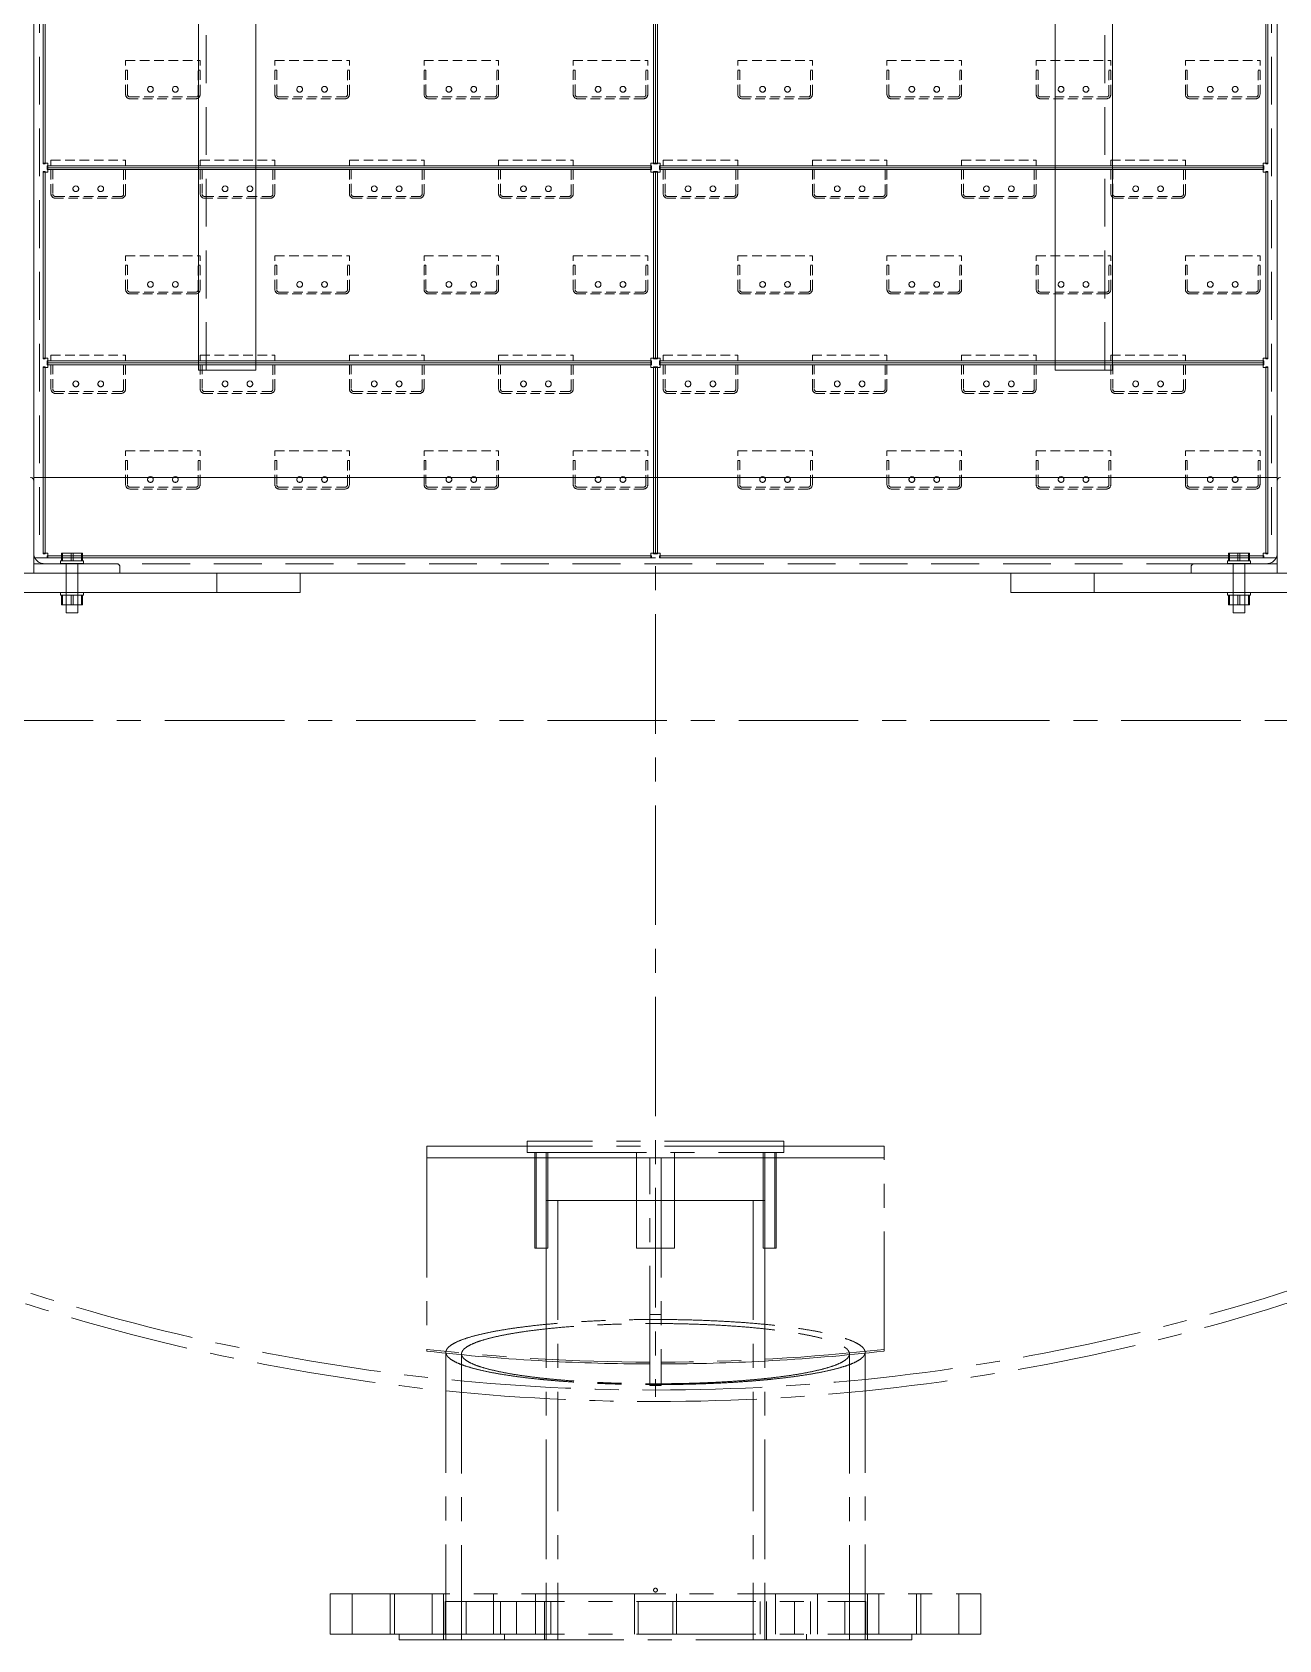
# Model space of a CAD drawing. Header units: millimetres. Extents: x -46397 to 283259, y -8690 to 23983.
# Drawn here: x 189825 to 190477, y -422 to 418 of the extents above; entities that cross this region are included whole.
import ezdxf

# ---------------------------------------------------------------- set-up
doc = ezdxf.new("R2010")
doc.units = ezdxf.units.MM
doc.linetypes.add('CENTER', pattern=[2, 1.25, -0.25, 0.25, -0.25])
doc.linetypes.add('HIDDENX2', pattern=[0.75, 0.5, -0.25])
doc.layers.add('mDƯỜNG TÂM', color=8, linetype='CENTER', lineweight=0)

# ---------------------------------------------------------------- blocks, each defined once
blk = doc.blocks.new('A$Cf298847f')
at = {"color": 2, "linetype": 'Continuous', "lineweight": 0, "ltscale": 10, "extrusion": (0, 1, 0)}
for p, q in [((-320, 843.57), (-320, 745.67)), ((-319, 843.57), (-319, 745.67)), ((-1, 745.67), (-1, 843.57)), ((0, 843.57), (0, 745.67)), ((1, 843.57), (1, 745.67)), ((319, 745.67), (319, 843.57)), ((320, 745.67), (320, 843.57)), ((-319, 745.67), (-320, 745.67)), ((-319, 741.57), (-320, 741.57)), ((-320, 741.57), (-320, 643.67)), ((-319, 741.57), (-319, 643.67)), ((-317.95, 744.62), (-2.05, 744.62)), ((-317.95, 744.62), (-317.95, 742.62)), ((-317.95, 743.62), (-2.05, 743.62)), ((-317.95, 743.62), (-2.05, 743.62)), ((-317.95, 742.62), (-2.05, 742.62)), ((-317.6, 742.62), (-317.6, 741.22)), ((-2.4, 744.62), (-2.4, 746.02)), ((-2.4, 746.02), (2.4, 746.02)), ((-2.4, 743.62), (-2.4, 741.22)), ((-2.4, 741.22), (2.4, 741.22)), ((-2.05, 744.62), (-2.05, 742.62)), ((-1, 745.67), (1, 745.67)), ((-1, 741.57), (1, 741.57)), ((-1, 643.67), (-1, 741.57)), ((0, 741.57), (0, 643.67)), ((1, 741.57), (1, 643.67)), ((2.05, 744.62), (317.95, 744.62)), ((2.05, 744.62), (2.05, 742.62)), ((2.05, 743.62), (317.95, 743.62)), ((2.05, 743.62), (317.95, 743.62)), ((2.05, 742.62), (317.95, 742.62)), ((2.4, 742.62), (2.4, 741.22)), ((317.6, 744.62), (317.6, 746.02)), ((317.6, 746.02), (320, 746.02)), ((317.6, 743.62), (317.6, 741.22)), ((317.6, 741.22), (320, 741.22)), ((317.95, 744.62), (317.95, 742.62)), ((319, 745.67), (320, 745.67)), ((319, 741.57), (320, 741.57)), ((319, 643.67), (319, 741.57)), ((320, 643.67), (320, 741.57)), ((-319, 643.67), (-320, 643.67)), ((-319, 639.57), (-320, 639.57)), ((-320, 639.57), (-320, 541.67)), ((-319, 639.57), (-319, 541.67)), ((-317.95, 642.62), (-317.95, 640.62)), ((-317.95, 642.62), (-2.05, 642.62)), ((-317.95, 641.62), (-2.05, 641.62)), ((-317.95, 641.62), (-2.05, 641.62)), ((-317.95, 640.62), (-2.05, 640.62)), ((-317.6, 640.62), (-317.6, 639.22)), ((-2.4, 642.62), (-2.4, 644.02)), ((-2.4, 644.02), (2.4, 644.02)), ((-2.4, 641.62), (-2.4, 639.22)), ((-2.4, 639.22), (2.4, 639.22)), ((-2.05, 642.62), (-2.05, 640.62)), ((-1, 643.67), (1, 643.67)), ((-1, 639.57), (1, 639.57)), ((-1, 541.67), (-1, 639.57)), ((0, 639.57), (0, 541.67)), ((1, 639.57), (1, 541.67)), ((2.05, 642.62), (2.05, 640.62)), ((2.05, 642.62), (317.95, 642.62)), ((2.05, 641.62), (317.95, 641.62)), ((2.05, 641.62), (317.95, 641.62)), ((2.05, 640.62), (317.95, 640.62)), ((2.4, 640.62), (2.4, 639.22)), ((317.6, 642.62), (317.6, 644.02)), ((317.6, 644.02), (320, 644.02)), ((317.6, 641.62), (317.6, 639.22)), ((317.6, 639.22), (320, 639.22)), ((317.95, 642.62), (317.95, 640.62)), ((319, 643.67), (320, 643.67)), ((319, 639.57), (320, 639.57)), ((319, 541.67), (319, 639.57)), ((320, 541.67), (320, 639.57)), ((-319, 541.67), (-320, 541.67)), ((-317.95, 539.62), (-317.95, 540.62)), ((-317.95, 540.62), (-2.05, 540.62)), ((-317.95, 539.62), (-2.05, 539.62)), ((-2.4, 540.62), (-2.4, 542.02)), ((-2.4, 542.02), (2.4, 542.02)), ((-2.05, 539.62), (-2.05, 540.62)), ((-1, 541.67), (1, 541.67)), ((2.05, 539.62), (2.05, 540.62)), ((2.05, 540.62), (317.95, 540.62)), ((2.05, 539.62), (317.95, 539.62)), ((317.6, 540.62), (317.6, 542.02)), ((317.6, 542.02), (320, 542.02)), ((317.95, 539.62), (317.95, 540.62)), ((319, 541.67), (320, 541.67))]:
    blk.add_line(p, q, dxfattribs=at)
at = {"color": 4, "linetype": 'HIDDENX2', "lineweight": 0, "ltscale": 10, "extrusion": (0, 1, 0)}
for p, q in [((-277, 782.01), (-277, 799.61)), ((-277, 799.61), (-238, 799.61)), ((-238, 782.01), (-238, 799.61)), ((-199, 782.01), (-199, 799.61)), ((-199, 799.61), (-160, 799.61)), ((-160, 782.01), (-160, 799.61)), ((-121, 782.01), (-121, 799.61)), ((-121, 799.61), (-82, 799.61)), ((-82, 782.01), (-82, 799.61)), ((-43, 782.01), (-43, 799.61)), ((-43, 799.61), (-4, 799.61)), ((-4, 782.01), (-4, 799.61)), ((43, 782.01), (43, 799.61)), ((43, 799.61), (82, 799.61)), ((82, 782.01), (82, 799.61)), ((121, 782.01), (121, 799.61)), ((121, 799.61), (160, 799.61)), ((160, 782.01), (160, 799.61)), ((199, 782.01), (199, 799.61)), ((199, 799.61), (238, 799.61)), ((238, 782.01), (238, 799.61)), ((277, 782.01), (277, 799.61)), ((277, 799.61), (316, 799.61)), ((316, 782.01), (316, 799.61)), ((-277, 794.61), (-276, 794.61)), ((-276, 794.61), (-276, 781.81)), ((-239, 794.61), (-238, 794.61)), ((-239, 781.81), (-239, 794.61)), ((-199, 794.61), (-198, 794.61)), ((-198, 794.61), (-198, 781.81)), ((-161, 794.61), (-160, 794.61)), ((-161, 781.81), (-161, 794.61)), ((-121, 794.61), (-120, 794.61)), ((-120, 794.61), (-120, 781.81)), ((-83, 794.61), (-82, 794.61)), ((-83, 781.81), (-83, 794.61)), ((-43, 794.61), (-42, 794.61)), ((-42, 794.61), (-42, 781.81)), ((-5, 794.61), (-4, 794.61)), ((-5, 781.81), (-5, 794.61)), ((43, 794.61), (44, 794.61)), ((44, 794.61), (44, 781.81)), ((81, 794.61), (82, 794.61)), ((81, 781.81), (81, 794.61)), ((121, 794.61), (122, 794.61)), ((122, 794.61), (122, 781.81)), ((159, 794.61), (160, 794.61)), ((159, 781.81), (159, 794.61)), ((199, 794.61), (200, 794.61)), ((200, 794.61), (200, 781.81)), ((237, 794.61), (238, 794.61)), ((237, 781.81), (237, 794.61)), ((277, 794.61), (278, 794.61)), ((278, 794.61), (278, 781.81)), ((315, 794.61), (316, 794.61)), ((315, 781.81), (315, 794.61)), ((-274.8, 780.61), (-240.2, 780.61)), ((-240.4, 779.61), (-274.6, 779.61)), ((-196.8, 780.61), (-162.2, 780.61)), ((-162.4, 779.61), (-196.6, 779.61)), ((-118.8, 780.61), (-84.2, 780.61)), ((-84.4, 779.61), (-118.6, 779.61)), ((-40.8, 780.61), (-6.2, 780.61)), ((-6.4, 779.61), (-40.6, 779.61)), ((45.2, 780.61), (79.8, 780.61)), ((79.6, 779.61), (45.4, 779.61)), ((123.2, 780.61), (157.8, 780.61)), ((157.6, 779.61), (123.4, 779.61)), ((201.2, 780.61), (235.8, 780.61)), ((235.6, 779.61), (201.4, 779.61)), ((279.2, 780.61), (313.8, 780.61)), ((313.6, 779.61), (279.4, 779.61)), ((-317.6, 746.02), (-320, 746.02)), ((-317.6, 741.22), (-320, 741.22)), ((-317.6, 743.62), (-317.6, 746.02)), ((-317.6, 743.62), (-317.6, 742.62)), ((-316, 730.01), (-316, 747.61)), ((-316, 747.61), (-277, 747.61)), ((-316, 742.61), (-315, 742.61)), ((-315, 742.61), (-315, 729.81)), ((-278, 742.61), (-277, 742.61)), ((-278, 729.81), (-278, 742.61)), ((-277, 730.01), (-277, 747.61)), ((-238, 730.01), (-238, 747.61)), ((-238, 747.61), (-199, 747.61)), ((-238, 742.61), (-237, 742.61)), ((-237, 742.61), (-237, 729.81)), ((-200, 742.61), (-199, 742.61)), ((-200, 729.81), (-200, 742.61)), ((-199, 730.01), (-199, 747.61)), ((-160, 730.01), (-160, 747.61)), ((-160, 747.61), (-121, 747.61)), ((-160, 742.61), (-159, 742.61)), ((-159, 742.61), (-159, 729.81)), ((-122, 742.61), (-121, 742.61)), ((-122, 729.81), (-122, 742.61)), ((-121, 730.01), (-121, 747.61)), ((-82, 730.01), (-82, 747.61)), ((-82, 747.61), (-43, 747.61)), ((-82, 742.61), (-81, 742.61)), ((-81, 742.61), (-81, 729.81)), ((-44, 742.61), (-43, 742.61)), ((-44, 729.81), (-44, 742.61)), ((-43, 730.01), (-43, 747.61)), ((-2.4, 743.62), (-2.4, 744.62)), ((2.4, 743.62), (2.4, 746.02)), ((2.4, 743.62), (2.4, 742.62)), ((4, 730.01), (4, 747.61)), ((4, 747.61), (43, 747.61)), ((4, 742.61), (5, 742.61)), ((5, 742.61), (5, 729.81)), ((42, 742.61), (43, 742.61)), ((42, 729.81), (42, 742.61)), ((43, 730.01), (43, 747.61)), ((82, 730.01), (82, 747.61)), ((82, 747.61), (121, 747.61)), ((82, 742.61), (83, 742.61)), ((83, 742.61), (83, 729.81)), ((120, 742.61), (121, 742.61)), ((120, 729.81), (120, 742.61)), ((121, 730.01), (121, 747.61)), ((160, 730.01), (160, 747.61)), ((160, 747.61), (199, 747.61)), ((160, 742.61), (161, 742.61)), ((161, 742.61), (161, 729.81)), ((198, 742.61), (199, 742.61)), ((198, 729.81), (198, 742.61)), ((199, 730.01), (199, 747.61)), ((238, 730.01), (238, 747.61)), ((238, 747.61), (277, 747.61)), ((238, 742.61), (239, 742.61)), ((239, 742.61), (239, 729.81)), ((276, 742.61), (277, 742.61)), ((276, 729.81), (276, 742.61)), ((277, 730.01), (277, 747.61)), ((317.6, 743.62), (317.6, 744.62)), ((-313.8, 728.61), (-279.2, 728.61)), ((-279.4, 727.61), (-313.6, 727.61)), ((-235.8, 728.61), (-201.2, 728.61)), ((-201.4, 727.61), (-235.6, 727.61)), ((-157.8, 728.61), (-123.2, 728.61)), ((-123.4, 727.61), (-157.6, 727.61)), ((-79.8, 728.61), (-45.2, 728.61)), ((-45.4, 727.61), (-79.6, 727.61)), ((6.2, 728.61), (40.8, 728.61)), ((40.6, 727.61), (6.4, 727.61)), ((84.2, 728.61), (118.8, 728.61)), ((118.6, 727.61), (84.4, 727.61)), ((162.2, 728.61), (196.8, 728.61)), ((196.6, 727.61), (162.4, 727.61)), ((240.2, 728.61), (274.8, 728.61)), ((274.6, 727.61), (240.4, 727.61)), ((-277, 680.01), (-277, 697.61)), ((-277, 697.61), (-238, 697.61)), ((-238, 680.01), (-238, 697.61)), ((-199, 680.01), (-199, 697.61)), ((-199, 697.61), (-160, 697.61)), ((-160, 680.01), (-160, 697.61)), ((-121, 680.01), (-121, 697.61)), ((-121, 697.61), (-82, 697.61)), ((-82, 680.01), (-82, 697.61)), ((-43, 680.01), (-43, 697.61)), ((-43, 697.61), (-4, 697.61)), ((-4, 680.01), (-4, 697.61)), ((43, 680.01), (43, 697.61)), ((43, 697.61), (82, 697.61)), ((82, 680.01), (82, 697.61)), ((121, 680.01), (121, 697.61)), ((121, 697.61), (160, 697.61)), ((160, 680.01), (160, 697.61)), ((199, 680.01), (199, 697.61)), ((199, 697.61), (238, 697.61)), ((238, 680.01), (238, 697.61)), ((277, 680.01), (277, 697.61)), ((277, 697.61), (316, 697.61)), ((316, 680.01), (316, 697.61)), ((-277, 692.61), (-276, 692.61)), ((-276, 692.61), (-276, 679.81)), ((-239, 692.61), (-238, 692.61)), ((-239, 679.81), (-239, 692.61)), ((-199, 692.61), (-198, 692.61)), ((-198, 692.61), (-198, 679.81)), ((-161, 692.61), (-160, 692.61)), ((-161, 679.81), (-161, 692.61)), ((-121, 692.61), (-120, 692.61)), ((-120, 692.61), (-120, 679.81)), ((-83, 692.61), (-82, 692.61)), ((-83, 679.81), (-83, 692.61)), ((-43, 692.61), (-42, 692.61)), ((-42, 692.61), (-42, 679.81)), ((-5, 692.61), (-4, 692.61)), ((-5, 679.81), (-5, 692.61)), ((43, 692.61), (44, 692.61)), ((44, 692.61), (44, 679.81)), ((81, 692.61), (82, 692.61)), ((81, 679.81), (81, 692.61)), ((121, 692.61), (122, 692.61)), ((122, 692.61), (122, 679.81)), ((159, 692.61), (160, 692.61)), ((159, 679.81), (159, 692.61)), ((199, 692.61), (200, 692.61)), ((200, 692.61), (200, 679.81)), ((237, 692.61), (238, 692.61)), ((237, 679.81), (237, 692.61)), ((277, 692.61), (278, 692.61)), ((278, 692.61), (278, 679.81)), ((315, 692.61), (316, 692.61)), ((315, 679.81), (315, 692.61)), ((-274.8, 678.61), (-240.2, 678.61)), ((-240.4, 677.61), (-274.6, 677.61)), ((-196.8, 678.61), (-162.2, 678.61)), ((-162.4, 677.61), (-196.6, 677.61)), ((-118.8, 678.61), (-84.2, 678.61)), ((-84.4, 677.61), (-118.6, 677.61)), ((-40.8, 678.61), (-6.2, 678.61)), ((-6.4, 677.61), (-40.6, 677.61)), ((45.2, 678.61), (79.8, 678.61)), ((79.6, 677.61), (45.4, 677.61)), ((123.2, 678.61), (157.8, 678.61)), ((157.6, 677.61), (123.4, 677.61)), ((201.2, 678.61), (235.8, 678.61)), ((235.6, 677.61), (201.4, 677.61)), ((279.2, 678.61), (313.8, 678.61)), ((313.6, 677.61), (279.4, 677.61)), ((-317.6, 644.02), (-320, 644.02)), ((-317.6, 639.22), (-320, 639.22)), ((-317.6, 641.62), (-317.6, 644.02)), ((-317.6, 641.62), (-317.6, 640.62)), ((-316, 628.01), (-316, 645.61)), ((-316, 645.61), (-277, 645.61)), ((-316, 640.61), (-315, 640.61)), ((-315, 640.61), (-315, 627.81)), ((-278, 640.61), (-277, 640.61)), ((-278, 627.81), (-278, 640.61)), ((-277, 628.01), (-277, 645.61)), ((-238, 628.01), (-238, 645.61)), ((-238, 645.61), (-199, 645.61)), ((-238, 640.61), (-237, 640.61)), ((-237, 640.61), (-237, 627.81)), ((-200, 640.61), (-199, 640.61)), ((-200, 627.81), (-200, 640.61)), ((-199, 628.01), (-199, 645.61)), ((-160, 628.01), (-160, 645.61)), ((-160, 645.61), (-121, 645.61)), ((-160, 640.61), (-159, 640.61)), ((-159, 640.61), (-159, 627.81)), ((-122, 640.61), (-121, 640.61)), ((-122, 627.81), (-122, 640.61)), ((-121, 628.01), (-121, 645.61)), ((-82, 628.01), (-82, 645.61)), ((-82, 645.61), (-43, 645.61)), ((-82, 640.61), (-81, 640.61)), ((-81, 640.61), (-81, 627.81)), ((-44, 640.61), (-43, 640.61)), ((-44, 627.81), (-44, 640.61)), ((-43, 628.01), (-43, 645.61)), ((-2.4, 641.62), (-2.4, 642.62)), ((2.4, 641.62), (2.4, 644.02)), ((2.4, 641.62), (2.4, 640.62)), ((4, 628.01), (4, 645.61)), ((4, 645.61), (43, 645.61)), ((4, 640.61), (5, 640.61)), ((5, 640.61), (5, 627.81)), ((42, 640.61), (43, 640.61)), ((42, 627.81), (42, 640.61)), ((43, 628.01), (43, 645.61)), ((82, 628.01), (82, 645.61)), ((82, 645.61), (121, 645.61)), ((82, 640.61), (83, 640.61)), ((83, 640.61), (83, 627.81)), ((120, 640.61), (121, 640.61)), ((120, 627.81), (120, 640.61)), ((121, 628.01), (121, 645.61)), ((160, 628.01), (160, 645.61)), ((160, 645.61), (199, 645.61)), ((160, 640.61), (161, 640.61)), ((161, 640.61), (161, 627.81)), ((198, 640.61), (199, 640.61)), ((198, 627.81), (198, 640.61)), ((199, 628.01), (199, 645.61)), ((238, 628.01), (238, 645.61)), ((238, 645.61), (277, 645.61)), ((238, 640.61), (239, 640.61)), ((239, 640.61), (239, 627.81)), ((276, 640.61), (277, 640.61)), ((276, 627.81), (276, 640.61)), ((277, 628.01), (277, 645.61)), ((317.6, 641.62), (317.6, 642.62)), ((-313.8, 626.61), (-279.2, 626.61)), ((-279.4, 625.61), (-313.6, 625.61)), ((-235.8, 626.61), (-201.2, 626.61)), ((-201.4, 625.61), (-235.6, 625.61)), ((-157.8, 626.61), (-123.2, 626.61)), ((-123.4, 625.61), (-157.6, 625.61)), ((-79.8, 626.61), (-45.2, 626.61)), ((-45.4, 625.61), (-79.6, 625.61)), ((6.2, 626.61), (40.8, 626.61)), ((40.6, 625.61), (6.4, 625.61)), ((84.2, 626.61), (118.8, 626.61)), ((118.6, 625.61), (84.4, 625.61)), ((162.2, 626.61), (196.8, 626.61)), ((196.6, 625.61), (162.4, 625.61)), ((240.2, 626.61), (274.8, 626.61)), ((274.6, 625.61), (240.4, 625.61)), ((-277, 578.01), (-277, 595.61)), ((-277, 595.61), (-238, 595.61)), ((-277, 590.61), (-276, 590.61)), ((-276, 590.61), (-276, 577.81)), ((-239, 590.61), (-238, 590.61)), ((-239, 577.81), (-239, 590.61)), ((-238, 578.01), (-238, 595.61)), ((-199, 578.01), (-199, 595.61)), ((-199, 595.61), (-160, 595.61)), ((-199, 590.61), (-198, 590.61)), ((-198, 590.61), (-198, 577.81)), ((-161, 590.61), (-160, 590.61)), ((-161, 577.81), (-161, 590.61)), ((-160, 578.01), (-160, 595.61)), ((-121, 578.01), (-121, 595.61)), ((-121, 595.61), (-82, 595.61)), ((-121, 590.61), (-120, 590.61)), ((-120, 590.61), (-120, 577.81)), ((-83, 590.61), (-82, 590.61)), ((-83, 577.81), (-83, 590.61)), ((-82, 578.01), (-82, 595.61)), ((-43, 578.01), (-43, 595.61)), ((-43, 595.61), (-4, 595.61)), ((-43, 590.61), (-42, 590.61)), ((-42, 590.61), (-42, 577.81)), ((-5, 590.61), (-4, 590.61)), ((-5, 577.81), (-5, 590.61)), ((-4, 578.01), (-4, 595.61)), ((43, 578.01), (43, 595.61)), ((43, 595.61), (82, 595.61)), ((43, 590.61), (44, 590.61)), ((44, 590.61), (44, 577.81)), ((81, 590.61), (82, 590.61)), ((81, 577.81), (81, 590.61)), ((82, 578.01), (82, 595.61)), ((121, 578.01), (121, 595.61)), ((121, 595.61), (160, 595.61)), ((121, 590.61), (122, 590.61)), ((122, 590.61), (122, 577.81)), ((159, 590.61), (160, 590.61)), ((159, 577.81), (159, 590.61)), ((160, 578.01), (160, 595.61)), ((199, 578.01), (199, 595.61)), ((199, 595.61), (238, 595.61)), ((199, 590.61), (200, 590.61)), ((200, 590.61), (200, 577.81)), ((237, 590.61), (238, 590.61)), ((237, 577.81), (237, 590.61)), ((238, 578.01), (238, 595.61)), ((277, 578.01), (277, 595.61)), ((277, 595.61), (316, 595.61)), ((277, 590.61), (278, 590.61)), ((278, 590.61), (278, 577.81)), ((315, 590.61), (316, 590.61)), ((315, 577.81), (315, 590.61)), ((316, 578.01), (316, 595.61)), ((-274.8, 576.61), (-240.2, 576.61)), ((-240.4, 575.61), (-274.6, 575.61)), ((-196.8, 576.61), (-162.2, 576.61)), ((-162.4, 575.61), (-196.6, 575.61)), ((-118.8, 576.61), (-84.2, 576.61)), ((-84.4, 575.61), (-118.6, 575.61)), ((-40.8, 576.61), (-6.2, 576.61)), ((-6.4, 575.61), (-40.6, 575.61)), ((45.2, 576.61), (79.8, 576.61)), ((79.6, 575.61), (45.4, 575.61)), ((123.2, 576.61), (157.8, 576.61)), ((157.6, 575.61), (123.4, 575.61)), ((201.2, 576.61), (235.8, 576.61)), ((235.6, 575.61), (201.4, 575.61)), ((279.2, 576.61), (313.8, 576.61)), ((313.6, 575.61), (279.4, 575.61)), ((-317.6, 542.02), (-320, 542.02)), ((-317.6, 539.62), (-317.6, 542.02)), ((-2.4, 539.62), (-2.4, 540.62)), ((2.4, 539.62), (2.4, 542.02)), ((317.6, 539.62), (317.6, 540.62))]:
    blk.add_line(p, q, dxfattribs=at)
at = {"color": 2, "linetype": 'Continuous', "lineweight": 0, "ltscale": 10, "extrusion": (0, 0, -1)}
for centre in [(264, 784.62), (251, 784.62), (186, 784.62), (173, 784.62), (108, 784.62), (95, 784.62), (30, 784.62), (17, 784.62), (-56, 784.62), (-69, 784.62), (-134, 784.62), (-147, 784.62), (-212, 784.62), (-225, 784.62), (-290, 784.62), (-303, 784.62), (303, 732.62), (290, 732.62), (225, 732.62), (212, 732.62), (147, 732.62), (134, 732.62), (69, 732.62), (56, 732.62), (-17, 732.62), (-30, 732.62), (-95, 732.62), (-108, 732.62), (-173, 732.62), (-186, 732.62), (-251, 732.62), (-264, 732.62), (264, 682.62), (251, 682.62), (186, 682.62), (173, 682.62), (108, 682.62), (95, 682.62), (30, 682.62), (17, 682.62), (-56, 682.62), (-69, 682.62), (-134, 682.62), (-147, 682.62), (-212, 682.62), (-225, 682.62), (-290, 682.62), (-303, 682.62), (303, 630.62), (290, 630.62), (225, 630.62), (212, 630.62), (147, 630.62), (134, 630.62), (69, 630.62), (56, 630.62), (-17, 630.62), (-30, 630.62), (-95, 630.62), (-108, 630.62), (-173, 630.62), (-186, 630.62), (-251, 630.62), (-264, 630.62), (264, 580.62), (251, 580.62), (186, 580.62), (173, 580.62), (108, 580.62), (95, 580.62), (30, 580.62), (17, 580.62), (-56, 580.62), (-69, 580.62), (-134, 580.62), (-147, 580.62), (-212, 580.62), (-225, 580.62), (-290, 580.62), (-303, 580.62)]:
    blk.add_circle(centre, 1.5, dxfattribs=at)
at = {"color": 4, "linetype": 'HIDDENX2', "lineweight": 0, "ltscale": 10}
for centre in [(-264, 784.61), (-251, 784.61), (-186, 784.61), (-173, 784.61), (-108, 784.61), (-95, 784.61), (-30, 784.61), (-17, 784.61), (56, 784.61), (69, 784.61), (134, 784.61), (147, 784.61), (212, 784.61), (225, 784.61), (290, 784.61), (303, 784.61), (-303, 732.61), (-290, 732.61), (-225, 732.61), (-212, 732.61), (-147, 732.61), (-134, 732.61), (-69, 732.61), (-56, 732.61), (17, 732.61), (30, 732.61), (95, 732.61), (108, 732.61), (173, 732.61), (186, 732.61), (251, 732.61), (264, 732.61), (-264, 682.61), (-251, 682.61), (-186, 682.61), (-173, 682.61), (-108, 682.61), (-95, 682.61), (-30, 682.61), (-17, 682.61), (56, 682.61), (69, 682.61), (134, 682.61), (147, 682.61), (212, 682.61), (225, 682.61), (290, 682.61), (303, 682.61), (-303, 630.61), (-290, 630.61), (-225, 630.61), (-212, 630.61), (-147, 630.61), (-134, 630.61), (-69, 630.61), (-56, 630.61), (17, 630.61), (30, 630.61), (95, 630.61), (108, 630.61), (173, 630.61), (186, 630.61), (251, 630.61), (264, 630.61), (-264, 580.61), (-251, 580.61), (-186, 580.61), (-173, 580.61), (-108, 580.61), (-95, 580.61), (-30, 580.61), (-17, 580.61), (56, 580.61), (69, 580.61), (134, 580.61), (147, 580.61), (212, 580.61), (225, 580.61), (290, 580.61), (303, 580.61)]:
    blk.add_circle(centre, 1.5, dxfattribs=at)
at = {"color": 4, "linetype": 'HIDDENX2', "lineweight": 0, "ltscale": 10, "extrusion": (0, 0, -1)}
for centre, start, end in [((274.6, 782.01), 270, 0), ((240.4, 782.01), 180, 270), ((196.6, 782.01), 270, 0), ((162.4, 782.01), 180, 270), ((118.6, 782.01), 270, 0), ((84.4, 782.01), 180, 270), ((40.6, 782.01), 270, 0), ((6.4, 782.01), 180, 270), ((-45.4, 782.01), 270, 0), ((-79.6, 782.01), 180, 270), ((-123.4, 782.01), 270, 0), ((-157.6, 782.01), 180, 270), ((-201.4, 782.01), 270, 0), ((-235.6, 782.01), 180, 270), ((-279.4, 782.01), 270, 0), ((-313.6, 782.01), 180, 270), ((313.6, 730.01), 270, 0), ((279.4, 730.01), 180, 270), ((235.6, 730.01), 270, 0), ((201.4, 730.01), 180, 270), ((157.6, 730.01), 270, 0), ((123.4, 730.01), 180, 270), ((79.6, 730.01), 270, 0), ((45.4, 730.01), 180, 270), ((-6.4, 730.01), 270, 0), ((-40.6, 730.01), 180, 270), ((-84.4, 730.01), 270, 0), ((-118.6, 730.01), 180, 270), ((-162.4, 730.01), 270, 0), ((-196.6, 730.01), 180, 270), ((-240.4, 730.01), 270, 0), ((-274.6, 730.01), 180, 270), ((274.6, 680.01), 270, 0), ((240.4, 680.01), 180, 270), ((196.6, 680.01), 270, 0), ((162.4, 680.01), 180, 270), ((118.6, 680.01), 270, 0), ((84.4, 680.01), 180, 270), ((40.6, 680.01), 270, 0), ((6.4, 680.01), 180, 270), ((-45.4, 680.01), 270, 0), ((-79.6, 680.01), 180, 270), ((-123.4, 680.01), 270, 0), ((-157.6, 680.01), 180, 270), ((-201.4, 680.01), 270, 0), ((-235.6, 680.01), 180, 270), ((-279.4, 680.01), 270, 0), ((-313.6, 680.01), 180, 270), ((313.6, 628.01), 270, 0), ((279.4, 628.01), 180, 270), ((235.6, 628.01), 270, 0), ((201.4, 628.01), 180, 270), ((157.6, 628.01), 270, 0), ((123.4, 628.01), 180, 270), ((79.6, 628.01), 270, 0), ((45.4, 628.01), 180, 270), ((-6.4, 628.01), 270, 0), ((-40.6, 628.01), 180, 270), ((-84.4, 628.01), 270, 0), ((-118.6, 628.01), 180, 270), ((-162.4, 628.01), 270, 0), ((-196.6, 628.01), 180, 270), ((-240.4, 628.01), 270, 0), ((-274.6, 628.01), 180, 270), ((274.6, 578.01), 270, 0), ((240.4, 578.01), 180, 270), ((196.6, 578.01), 270, 0), ((162.4, 578.01), 180, 270), ((118.6, 578.01), 270, 0), ((84.4, 578.01), 180, 270), ((40.6, 578.01), 270, 0), ((6.4, 578.01), 180, 270), ((-45.4, 578.01), 270, 0), ((-79.6, 578.01), 180, 270), ((-123.4, 578.01), 270, 0), ((-157.6, 578.01), 180, 270), ((-201.4, 578.01), 270, 0), ((-235.6, 578.01), 180, 270), ((-279.4, 578.01), 270, 0), ((-313.6, 578.01), 180, 270)]:
    blk.add_arc(centre, 2.4, start, end, dxfattribs=at)
at = {"color": 4, "linetype": 'HIDDENX2', "lineweight": 0, "ltscale": 10}
for centre, start, end in [((-274.8, 781.81), 180, 270), ((-240.2, 781.81), 270, 0), ((-196.8, 781.81), 180, 270), ((-162.2, 781.81), 270, 0), ((-118.8, 781.81), 180, 270), ((-84.2, 781.81), 270, 0), ((-40.8, 781.81), 180, 270), ((-6.2, 781.81), 270, 0), ((45.2, 781.81), 180, 270), ((79.8, 781.81), 270, 0), ((123.2, 781.81), 180, 270), ((157.8, 781.81), 270, 0), ((201.2, 781.81), 180, 270), ((235.8, 781.81), 270, 0), ((279.2, 781.81), 180, 270), ((313.8, 781.81), 270, 0), ((-313.8, 729.81), 180, 270), ((-279.2, 729.81), 270, 0), ((-235.8, 729.81), 180, 270), ((-201.2, 729.81), 270, 0), ((-157.8, 729.81), 180, 270), ((-123.2, 729.81), 270, 0), ((-79.8, 729.81), 180, 270), ((-45.2, 729.81), 270, 0), ((6.2, 729.81), 180, 270), ((40.8, 729.81), 270, 0), ((84.2, 729.81), 180, 270), ((118.8, 729.81), 270, 0), ((162.2, 729.81), 180, 270), ((196.8, 729.81), 270, 0), ((240.2, 729.81), 180, 270), ((274.8, 729.81), 270, 0), ((-274.8, 679.81), 180, 270), ((-240.2, 679.81), 270, 0), ((-196.8, 679.81), 180, 270), ((-162.2, 679.81), 270, 0), ((-118.8, 679.81), 180, 270), ((-84.2, 679.81), 270, 0), ((-40.8, 679.81), 180, 270), ((-6.2, 679.81), 270, 0), ((45.2, 679.81), 180, 270), ((79.8, 679.81), 270, 0), ((123.2, 679.81), 180, 270), ((157.8, 679.81), 270, 0), ((201.2, 679.81), 180, 270), ((235.8, 679.81), 270, 0), ((279.2, 679.81), 180, 270), ((313.8, 679.81), 270, 0), ((-313.8, 627.81), 180, 270), ((-279.2, 627.81), 270, 0), ((-235.8, 627.81), 180, 270), ((-201.2, 627.81), 270, 0), ((-157.8, 627.81), 180, 270), ((-123.2, 627.81), 270, 0), ((-79.8, 627.81), 180, 270), ((-45.2, 627.81), 270, 0), ((6.2, 627.81), 180, 270), ((40.8, 627.81), 270, 0), ((84.2, 627.81), 180, 270), ((118.8, 627.81), 270, 0), ((162.2, 627.81), 180, 270), ((196.8, 627.81), 270, 0), ((240.2, 627.81), 180, 270), ((274.8, 627.81), 270, 0), ((-274.8, 577.81), 180, 270), ((-240.2, 577.81), 270, 0), ((-196.8, 577.81), 180, 270), ((-162.2, 577.81), 270, 0), ((-118.8, 577.81), 180, 270), ((-84.2, 577.81), 270, 0), ((-40.8, 577.81), 180, 270), ((-6.2, 577.81), 270, 0), ((45.2, 577.81), 180, 270), ((79.8, 577.81), 270, 0), ((123.2, 577.81), 180, 270), ((157.8, 577.81), 270, 0), ((201.2, 577.81), 180, 270), ((235.8, 577.81), 270, 0), ((279.2, 577.81), 180, 270), ((313.8, 577.81), 270, 0)]:
    blk.add_arc(centre, 1.2, start, end, dxfattribs=at)
blk = doc.blocks.new('A$C06888fbc')
at = {"color": 1, "linetype": 'HIDDENX2', "lineweight": 0, "ltscale": 50, "extrusion": (0, 1, 0)}
for p, q in [((-324.33, 1851.61), (-324.33, 539.62)), ((319.67, 1851.61), (319.67, 539.62)), ((-237.29, 1787.82), (-237.29, 637.81)), ((232.62, 1787.82), (232.62, 637.81)), ((-327.33, 542.11), (-327.33, 531.61)), ((-327.33, 539.62), (322.67, 539.62)), ((-312.23, 538.12), (-312.23, 542.12)), ((-306.81, 538.12), (-306.81, 542.12)), ((302.14, 538.12), (302.14, 542.12)), ((307.56, 538.12), (307.56, 542.12)), ((322.67, 531.61), (322.67, 542.11)), ((-332.33, 531.62), (-282.33, 531.62)), ((-321.83, 536.61), (-327.33, 536.61)), ((-310.33, 515.12), (-310.33, 536.61)), ((-304.33, 515.12), (-304.33, 536.61)), ((279.34, 536.61), (-284, 536.61)), ((-188.03, 531.61), (-282.33, 531.61)), ((277.67, 531.61), (183.36, 531.61)), ((327.67, 531.62), (277.67, 531.62)), ((299.67, 536.61), (299.67, 515.12)), ((305.67, 536.61), (305.67, 515.12)), ((322.67, 536.61), (317.17, 536.61)), ((-301.33, 521.62), (-313.33, 521.62)), ((-313.33, 521.62), (-313.33, 521.62)), ((-310.33, 521.62), (-310.33, 515.12)), ((-304.33, 521.62), (-304.33, 515.12)), ((-301.33, 521.62), (-301.33, 521.62)), ((296.67, 521.62), (308.67, 521.62)), ((296.67, 521.62), (296.67, 521.62)), ((299.67, 515.12), (299.67, 521.62)), ((305.67, 515.12), (305.67, 521.62)), ((308.67, 521.62), (308.67, 521.62)), ((-312.23, 515.12), (-312.23, 520.12)), ((-306.81, 515.12), (-306.81, 520.12)), ((302.14, 515.12), (302.14, 520.12)), ((307.56, 515.12), (307.56, 520.12))]:
    blk.add_line(p, q, dxfattribs=at)
at = {"color": 150, "linetype": 'Continuous', "lineweight": 0, "ltscale": 10, "extrusion": (0, 1, 0)}
for p, q in [((-327.33, 1809.62), (-327.33, 581.61)), ((322.67, 1809.62), (322.67, 581.61)), ((-241.29, 1787.82), (-241.29, 637.81)), ((-211.29, 1787.82), (-211.29, 637.81)), ((206.62, 1787.82), (206.62, 637.81)), ((236.62, 1787.82), (236.62, 637.81)), ((-241.29, 637.81), (-211.29, 637.81)), ((236.62, 637.81), (206.62, 637.81)), ((322.67, 581.61), (-327.33, 581.61)), ((-327.33, 581.61), (-327.33, 579.94)), ((-327.33, 542.11), (-327.33, 579.94)), ((322.67, 579.94), (322.67, 581.61)), ((322.67, 542.11), (322.67, 579.94)), ((-301.33, 538.12), (-313.33, 538.12)), ((-313.33, 536.62), (-313.33, 538.12)), ((-312.75, 542.12), (-307.85, 542.12)), ((-312.75, 538.12), (-312.75, 542.12)), ((-307.85, 542.12), (-302.44, 542.12)), ((-307.85, 538.12), (-307.85, 542.12)), ((-302.44, 542.12), (-301.92, 542.12)), ((-302.44, 538.12), (-302.44, 542.12)), ((-301.92, 538.12), (-301.92, 542.12)), ((-301.33, 536.62), (-301.33, 538.12)), ((296.67, 538.12), (308.67, 538.12)), ((296.67, 538.12), (296.67, 536.62)), ((297.77, 542.12), (297.25, 542.12)), ((297.25, 538.12), (297.25, 542.12)), ((303.19, 542.12), (297.77, 542.12)), ((297.77, 538.12), (297.77, 542.12)), ((308.08, 542.12), (303.19, 542.12)), ((303.19, 538.12), (303.19, 542.12)), ((308.08, 538.12), (308.08, 542.12)), ((308.67, 538.12), (308.67, 536.62)), ((-282.33, 531.61), (-332.33, 531.61)), ((-321.83, 536.61), (-284, 536.61)), ((-313.33, 536.62), (-301.33, 536.62)), ((-310.33, 536.61), (-310.33, 536.62)), ((-304.33, 536.61), (-304.33, 536.62)), ((-282.33, 531.61), (-282.33, 534.94)), ((-282.33, 531.62), (-231.57, 531.62)), ((-188.03, 531.62), (-231.57, 531.62)), ((-231.57, 521.62), (-231.57, 531.62)), ((-188.03, 521.62), (-188.03, 531.62)), ((183.36, 531.61), (-188.03, 531.61)), ((183.36, 531.62), (226.9, 531.62)), ((183.36, 521.62), (183.36, 531.62)), ((226.9, 521.62), (226.9, 531.62)), ((277.67, 531.62), (226.9, 531.62)), ((277.67, 531.61), (277.67, 534.94)), ((277.67, 531.61), (327.67, 531.61)), ((317.17, 536.61), (279.34, 536.61)), ((308.67, 536.62), (296.67, 536.62)), ((299.67, 536.62), (299.67, 536.61)), ((305.67, 536.62), (305.67, 536.61)), ((-231.57, 521.62), (-400.48, 521.62)), ((-313.33, 520.12), (-313.33, 521.62)), ((-301.33, 520.12), (-301.33, 521.62)), ((-231.57, 521.62), (-188.03, 521.62)), ((226.9, 521.62), (183.36, 521.62)), ((226.9, 521.62), (395.82, 521.62)), ((296.67, 521.62), (296.67, 520.12)), ((308.67, 521.62), (308.67, 520.12)), ((-313.33, 520.12), (-301.33, 520.12)), ((-312.75, 515.12), (-312.75, 520.12)), ((-312.75, 515.12), (-307.85, 515.12)), ((-310.33, 510.88), (-310.33, 515.12)), ((-307.85, 515.12), (-307.85, 520.12)), ((-307.85, 515.12), (-302.44, 515.12)), ((-304.33, 510.88), (-304.33, 515.12)), ((-302.44, 515.12), (-302.44, 520.12)), ((-302.44, 515.12), (-301.92, 515.12)), ((-301.92, 515.12), (-301.92, 520.12)), ((308.67, 520.12), (296.67, 520.12)), ((297.25, 515.12), (297.25, 520.12)), ((297.77, 515.12), (297.25, 515.12)), ((297.77, 515.12), (297.77, 520.12)), ((303.19, 515.12), (297.77, 515.12)), ((299.67, 515.12), (299.67, 510.88)), ((303.19, 515.12), (303.19, 520.12)), ((308.08, 515.12), (303.19, 515.12)), ((305.67, 515.12), (305.67, 510.88)), ((308.08, 515.12), (308.08, 520.12)), ((-304.33, 510.88), (-310.33, 510.88)), ((299.67, 510.88), (305.67, 510.88))]:
    blk.add_line(p, q, dxfattribs=at)
at = {"color": 150, "linetype": 'Continuous', "lineweight": 0, "ltscale": 10}
for points, knots in [([(-327.33, 579.94), (-327.33, 580.05), (-327.34, 580.16), (-327.38, 580.37), (-327.41, 580.47), (-327.49, 580.67), (-327.54, 580.76), (-327.66, 580.94), (-327.72, 581.01), (-327.86, 581.17), (-327.95, 581.25), (-328.14, 581.38), (-328.24, 581.44), (-328.56, 581.57), (-328.79, 581.61), (-329, 581.61)], [0, 0, 0, 0, 0.312011, 0.312011, 0.624021, 0.624021, 0.936032, 0.936032, 1.248043, 1.248043, 1.627769, 1.627769, 2.007495, 2.007495, 2.766948, 2.766948, 2.766948, 2.766948]), ([(322.67, 579.94), (322.67, 580.05), (322.68, 580.16), (322.72, 580.37), (322.75, 580.47), (322.83, 580.67), (322.88, 580.76), (322.99, 580.94), (323.05, 581.01), (323.19, 581.17), (323.28, 581.25), (323.47, 581.38), (323.58, 581.44), (323.9, 581.57), (324.12, 581.61), (324.34, 581.61)], [0, 0, 0, 0, 0.312011, 0.312011, 0.624021, 0.624021, 0.936032, 0.936032, 1.248043, 1.248043, 1.627769, 1.627769, 2.007495, 2.007495, 2.766948, 2.766948, 2.766948, 2.766948]), ([(-321.83, 536.61), (-322.18, 536.61), (-322.55, 536.65), (-323.27, 536.79), (-323.63, 536.9), (-324.34, 537.2), (-324.67, 537.39), (-325.3, 537.83), (-325.59, 538.08), (-326.07, 538.59), (-326.27, 538.85), (-326.64, 539.42), (-326.8, 539.73), (-327.07, 540.38), (-327.17, 540.72), (-327.3, 541.42), (-327.33, 541.77), (-327.33, 542.11)], [9.055106, 9.055106, 9.055106, 9.055106, 10.298051, 10.298051, 11.540995, 11.540995, 12.78394, 12.78394, 14.026884, 14.026884, 15.05543, 15.05543, 16.083976, 16.083976, 17.112521, 17.112521, 18.141067, 18.141067, 18.141067, 18.141067]), ([(317.17, 536.61), (317.52, 536.61), (317.88, 536.65), (318.61, 536.79), (318.97, 536.9), (319.67, 537.2), (320.01, 537.39), (320.64, 537.83), (320.93, 538.08), (321.4, 538.59), (321.6, 538.85), (321.97, 539.42), (322.13, 539.73), (322.4, 540.38), (322.5, 540.72), (322.63, 541.42), (322.67, 541.77), (322.67, 542.11)], [9.055106, 9.055106, 9.055106, 9.055106, 10.298051, 10.298051, 11.540995, 11.540995, 12.78394, 12.78394, 14.026884, 14.026884, 15.05543, 15.05543, 16.083976, 16.083976, 17.112521, 17.112521, 18.141067, 18.141067, 18.141067, 18.141067]), ([(-282.33, 534.94), (-282.33, 535.05), (-282.34, 535.16), (-282.38, 535.37), (-282.42, 535.47), (-282.5, 535.67), (-282.55, 535.77), (-282.66, 535.94), (-282.73, 536.02), (-282.87, 536.18), (-282.96, 536.25), (-283.15, 536.38), (-283.25, 536.44), (-283.46, 536.53), (-283.57, 536.56), (-283.79, 536.6), (-283.9, 536.61), (-284, 536.61)], [0, 0, 0, 0, 0.312638, 0.312638, 0.625276, 0.625276, 0.937914, 0.937914, 1.250551, 1.250551, 1.609957, 1.609957, 1.969363, 1.969363, 2.328769, 2.328769, 2.688175, 2.688175, 2.688175, 2.688175]), ([(277.67, 534.94), (277.67, 535.05), (277.68, 535.16), (277.72, 535.37), (277.75, 535.47), (277.83, 535.67), (277.88, 535.77), (278, 535.94), (278.06, 536.02), (278.2, 536.18), (278.29, 536.25), (278.48, 536.38), (278.58, 536.44), (278.79, 536.53), (278.9, 536.56), (279.12, 536.6), (279.23, 536.61), (279.34, 536.61)], [0, 0, 0, 0, 0.312638, 0.312638, 0.625276, 0.625276, 0.937914, 0.937914, 1.250551, 1.250551, 1.609957, 1.609957, 1.969363, 1.969363, 2.328769, 2.328769, 2.688175, 2.688175, 2.688175, 2.688175])]:
    blk.add_open_spline(points, degree=3, knots=knots, dxfattribs=at)
blk = doc.blocks.new('jh')
at = {"layer": 'mDƯỜNG TÂM', "color": 8, "ltscale": 50}
blk.add_line((0, 1855.62), (0, -353.62), dxfattribs=at)
at = {"layer": 'mDƯỜNG TÂM', "color": 8, "ltscale": 50, "extrusion": (0, 1, 0)}
for p, q in [((606, 0), (-606, 0)), ((-67.15, -222.61), (-119.55, -222.61)), ((-119.55, -228.61), (-119.55, -222.61)), ((67.15, -219.88), (-67.15, -219.88)), ((-67.15, -225.88), (-67.15, -219.88)), ((67.15, -222.61), (-67.15, -222.61)), ((-67.15, -225.88), (67.15, -225.88)), ((-63.15, -225.88), (-63.15, -275.88)), ((-62.35, -225.88), (-62.35, -275.88)), ((-57.15, -225.88), (-57.15, -275.88)), ((-56.27, -225.88), (-56.27, -275.88)), ((-10, -225.88), (-10, -275.88)), ((10, -225.88), (10, -275.88)), ((56.27, -225.88), (56.27, -275.88)), ((57.15, -225.88), (57.15, -275.88)), ((62.35, -225.88), (62.35, -275.88)), ((63.15, -225.88), (63.15, -275.88)), ((67.15, -225.88), (67.15, -219.88)), ((119.55, -222.61), (67.15, -222.61)), ((119.55, -228.61), (119.55, -222.61)), ((-119.51, -228.61), (-119.55, -228.61)), ((-119.55, -228.61), (-119.55, -329.68)), ((-119.51, -228.61), (-119.51, -228.61)), ((-119.51, -228.61), (-63.15, -228.61)), ((-63.15, -228.61), (-56.27, -228.61)), ((-56.27, -228.61), (-10, -228.61)), ((-10, -228.61), (-3, -228.61)), ((-3, -347.66), (-3, -228.61)), ((0, -228.61), (-3, -228.61)), ((3, -228.61), (0, -228.61)), ((3, -228.61), (3, -347.66)), ((3, -228.61), (10, -228.61)), ((10, -228.61), (56.27, -228.61)), ((56.27, -228.61), (63.15, -228.61)), ((63.15, -228.61), (119.51, -228.61)), ((119.55, -228.61), (119.51, -228.61)), ((119.51, -228.61), (119.51, -228.61)), ((119.55, -329.68), (119.55, -228.61)), ((-56.27, -250.88), (-57.15, -250.88)), ((-57.15, -250.88), (-57.15, -275.88)), ((-10, -250.88), (-56.27, -250.88)), ((-51.13, -250.88), (-51.13, -480.62)), ((10, -250.88), (-10, -250.88)), ((56.27, -250.88), (10, -250.88)), ((51.13, -250.88), (51.13, -480.62)), ((57.15, -250.88), (56.27, -250.88)), ((57.15, -250.88), (57.15, -275.88)), ((-63.15, -275.88), (-62.35, -275.88)), ((-56.27, -275.88), (-62.35, -275.88)), ((-57.15, -275.88), (-57.15, -460.62)), ((-10, -275.88), (10, -275.88)), ((62.35, -275.88), (56.27, -275.88)), ((57.15, -275.88), (57.15, -460.62)), ((62.35, -275.88), (63.15, -275.88)), ((-109.55, -330.3), (-109.55, -330.76)), ((-109.55, -330.76), (-109.55, -456.62)), ((-101.37, -331.11), (-101.37, -480.62)), ((101.37, -331.11), (101.37, -480.62)), ((109.55, -330.3), (109.55, -330.76)), ((109.55, -330.76), (109.55, -456.62)), ((-170, -456.62), (-57.15, -456.62)), ((-170, -456.62), (-170, -477.62)), ((-158.5, -477.62), (-158.5, -456.62)), ((-138.74, -477.62), (-138.74, -456.62)), ((-136.5, -477.62), (-136.5, -456.62)), ((-116.74, -477.62), (-116.74, -456.62)), ((-110.75, -456.62), (-110.75, -480.62)), ((-110, -460.62), (110, -460.62)), ((-110, -460.62), (-110, -477.62)), ((-109.55, -456.62), (-109.55, -480.62)), ((-99, -477.62), (-99, -460.62)), ((-84.75, -477.62), (-84.75, -456.62)), ((-81, -477.62), (-81, -460.62)), ((-72.64, -477.62), (-72.64, -460.62)), ((-62.75, -477.62), (-62.75, -456.62)), ((-58, -460.62), (-58, -480.62)), ((-57.15, -456.62), (57.15, -456.62)), ((-57.15, -460.62), (-57.15, -480.62)), ((-54.64, -477.62), (-54.64, -460.62)), ((-11, -477.62), (-11, -456.62)), ((-9, -477.62), (-9, -460.62)), ((9, -477.62), (9, -460.62)), ((11, -477.62), (11, -456.62)), ((54.64, -477.62), (54.64, -460.62)), ((57.15, -456.62), (170, -456.62)), ((57.15, -460.62), (57.15, -480.62)), ((58, -460.62), (58, -480.62)), ((62.75, -477.62), (62.75, -456.62)), ((72.64, -477.62), (72.64, -460.62)), ((81, -477.62), (81, -460.62)), ((84.75, -477.62), (84.75, -456.62)), ((99, -477.62), (99, -460.62)), ((109.55, -456.62), (109.55, -480.62)), ((110, -460.62), (110, -477.62)), ((110.75, -456.62), (110.75, -480.62)), ((116.74, -477.62), (116.74, -456.62)), ((136.5, -477.62), (136.5, -456.62)), ((138.74, -477.62), (138.74, -456.62)), ((158.5, -477.62), (158.5, -456.62)), ((170, -456.62), (170, -477.62)), ((-170, -477.62), (-110, -477.62)), ((-134, -477.62), (-134, -480.62)), ((-110, -477.62), (110, -477.62)), ((-79, -477.62), (-79, -480.62)), ((79, -477.62), (79, -480.62)), ((110, -477.62), (170, -477.62)), ((134, -477.62), (134, -480.62)), ((-134, -480.62), (-79, -480.62)), ((-79, -480.62), (79, -480.62)), ((79, -480.62), (134, -480.62))]:
    blk.add_line(p, q, dxfattribs=at)
at = {"layer": 'mDƯỜNG TÂM', "color": 8, "ltscale": 50}
blk.add_lwpolyline([(-606, 0), (-606, -49.99, 0.28449), (-491.03, -238.66, 0.238987), (491.03, -238.66, 0.28449), (606, -49.99), (606, 0)], format="xyb", close=True, dxfattribs=at)
blk.add_lwpolyline([(-600, 0), (-600, -50.01, 0.284518), (-488.32, -233.31, 0.238987), (488.32, -233.31, 0.284518), (600, -50.01), (600, 0)], format="xyb", dxfattribs=at)
at = {"layer": 'mDƯỜNG TÂM', "color": 8, "ltscale": 50, "extrusion": (0, 0, -1)}
for radius, start, end in [(1041.84, 269.83502, 270.16498), (1066.85, 270.16112, 276.43399), (1066.85, 263.56601, 269.83888)]:
    blk.add_arc((0, 731.38), radius, start, end, dxfattribs=at)
at = {"layer": 'mDƯỜNG TÂM', "color": 8, "ltscale": 50}
for radius, start, end in [(1067.78, 263.57162, 266.93194), (1067.78, 266.93194, 269.83902), (1067.78, 270.16098, 273.06806), (1067.78, 273.06806, 276.42838), (1079.04, 269.8407, 270.1593)]:
    blk.add_arc((0, 731.38), radius, start, end, dxfattribs=at)
blk.add_ellipse((0, -454.61), major_axis=(1, 0), ratio=1, dxfattribs=at)
blk.add_ellipse((0, -454.61), major_axis=(1, 0), ratio=1, dxfattribs=at)
for points, knots in [([(-109.51, -330.77), (-109.54, -330.61), (-109.55, -330.46), (-109.55, -329.77), (-109.39, -329.22), (-108.71, -328.12), (-108.2, -327.57), (-106.81, -326.47), (-105.93, -325.91), (-103.82, -324.82), (-102.59, -324.28), (-99.78, -323.23), (-98.21, -322.71), (-94.74, -321.7), (-92.85, -321.21), (-88.81, -320.27), (-86.65, -319.82), (-82.11, -318.96), (-79.73, -318.55), (-74.86, -317.79), (-72.28, -317.42), (-66.84, -316.71), (-63.98, -316.38), (-58.02, -315.75), (-54.92, -315.45), (-48.52, -314.91), (-45.23, -314.67), (-38.49, -314.23), (-35.06, -314.04), (-28.1, -313.71), (-24.57, -313.57), (-17.51, -313.35), (-13.97, -313.27), (-6.93, -313.16), (-3.44, -313.14), (0, -313.14)], [495.134874, 495.134874, 495.134874, 495.134874, 498.156566, 498.156566, 508.605071, 508.605071, 519.053576, 519.053576, 529.502081, 529.502081, 539.950585, 539.950585, 550.39909, 550.39909, 560.847595, 560.847595, 571.2961, 571.2961, 581.744605, 581.744605, 592.054882, 592.054882, 602.365159, 602.365159, 612.675436, 612.675436, 622.985714, 622.985714, 633.295991, 633.295991, 643.606268, 643.606268, 653.916545, 653.916545, 664.226822, 664.226822, 664.226822, 664.226822]), ([(-101.33, -331.58), (-101.36, -331.42), (-101.37, -331.27), (-101.37, -330.62), (-101.22, -330.12), (-100.59, -329.1), (-100.12, -328.59), (-98.83, -327.57), (-98.02, -327.06), (-96.07, -326.05), (-94.93, -325.55), (-92.33, -324.57), (-90.87, -324.09), (-87.67, -323.16), (-85.92, -322.71), (-82.18, -321.84), (-80.18, -321.42), (-75.98, -320.63), (-73.78, -320.25), (-69.27, -319.55), (-66.88, -319.21), (-61.85, -318.56), (-59.21, -318.25), (-53.69, -317.67), (-50.82, -317.39), (-44.9, -316.89), (-41.85, -316.67), (-35.62, -316.26), (-32.44, -316.08), (-26, -315.78), (-22.74, -315.65), (-16.2, -315.45), (-12.93, -315.37), (-6.41, -315.28), (-3.18, -315.25), (0, -315.25)], [457.935768, 457.935768, 457.935768, 457.935768, 460.956336, 460.956336, 470.624363, 470.624363, 480.292391, 480.292391, 489.960418, 489.960418, 499.628446, 499.628446, 509.296473, 509.296473, 518.964501, 518.964501, 528.632528, 528.632528, 538.300556, 538.300556, 547.84097, 547.84097, 557.381384, 557.381384, 566.921798, 566.921798, 576.462213, 576.462213, 586.002627, 586.002627, 595.543041, 595.543041, 605.083455, 605.083455, 614.62387, 614.62387, 614.62387, 614.62387]), ([(0, -313.14), (3.44, -313.14), (6.93, -313.16), (13.97, -313.27), (17.51, -313.35), (24.57, -313.57), (28.1, -313.71), (35.06, -314.04), (38.49, -314.23), (45.23, -314.67), (48.52, -314.91), (54.92, -315.45), (58.02, -315.75), (63.98, -316.38), (66.84, -316.71), (72.28, -317.42), (74.86, -317.79), (79.73, -318.55), (82.11, -318.96), (86.65, -319.82), (88.81, -320.27), (92.85, -321.21), (94.74, -321.7), (98.21, -322.71), (99.78, -323.23), (102.59, -324.28), (103.82, -324.82), (105.93, -325.91), (106.81, -326.47), (108.2, -327.57), (108.71, -328.12), (109.39, -329.22), (109.55, -329.77), (109.55, -330.46), (109.54, -330.61), (109.51, -330.77)], [0, 0, 0, 0, 10.310277, 10.310277, 20.620554, 20.620554, 30.930831, 30.930831, 41.241109, 41.241109, 51.551386, 51.551386, 61.861663, 61.861663, 72.17194, 72.17194, 82.482217, 82.482217, 92.930722, 92.930722, 103.379227, 103.379227, 113.827732, 113.827732, 124.276237, 124.276237, 134.724742, 134.724742, 145.173246, 145.173246, 155.621751, 155.621751, 166.070256, 166.070256, 169.091948, 169.091948, 169.091948, 169.091948]), ([(0, -315.25), (3.18, -315.25), (6.41, -315.28), (12.93, -315.37), (16.2, -315.45), (22.74, -315.65), (26, -315.78), (32.44, -316.08), (35.62, -316.26), (41.85, -316.67), (44.9, -316.89), (50.82, -317.39), (53.69, -317.67), (59.21, -318.25), (61.85, -318.56), (66.88, -319.21), (69.27, -319.55), (73.78, -320.25), (75.98, -320.63), (80.18, -321.42), (82.18, -321.84), (85.92, -322.71), (87.67, -323.16), (90.87, -324.09), (92.33, -324.57), (94.93, -325.55), (96.07, -326.05), (98.02, -327.06), (98.83, -327.57), (100.12, -328.59), (100.59, -329.1), (101.22, -330.12), (101.37, -330.62), (101.37, -331.27), (101.36, -331.42), (101.33, -331.58)], [0, 0, 0, 0, 9.540414, 9.540414, 19.080829, 19.080829, 28.621243, 28.621243, 38.161657, 38.161657, 47.702071, 47.702071, 57.242486, 57.242486, 66.7829, 66.7829, 76.323314, 76.323314, 85.991342, 85.991342, 95.659369, 95.659369, 105.327397, 105.327397, 114.995424, 114.995424, 124.663451, 124.663451, 134.331479, 134.331479, 143.999506, 143.999506, 153.667534, 153.667534, 156.688101, 156.688101, 156.688101, 156.688101]), ([(-57.15, -344.73), (-58.46, -344.61), (-59.74, -344.48), (-63.99, -344.04), (-66.85, -343.72), (-72.29, -343.03), (-74.86, -342.67), (-79.74, -341.92), (-82.12, -341.52), (-86.65, -340.68), (-88.81, -340.24), (-92.86, -339.31), (-94.75, -338.83), (-98.21, -337.84), (-99.78, -337.33), (-102.59, -336.28), (-103.82, -335.75), (-105.93, -334.67), (-106.81, -334.12), (-108.2, -333.02), (-108.71, -332.47), (-109.29, -331.54), (-109.44, -331.15), (-109.51, -330.77)], [389.601305, 389.601305, 389.601305, 389.601305, 393.973188, 393.973188, 404.283151, 404.283151, 414.593114, 414.593114, 425.038545, 425.038545, 435.483977, 435.483977, 445.929408, 445.929408, 456.37484, 456.37484, 466.820271, 466.820271, 477.265703, 477.265703, 487.711134, 487.711134, 495.134874, 495.134874, 495.134874, 495.134874]), ([(-57.15, -344.04), (-59.66, -343.77), (-62.07, -343.5), (-66.89, -342.89), (-69.27, -342.56), (-73.78, -341.87), (-75.98, -341.5), (-80.18, -340.72), (-82.18, -340.3), (-85.93, -339.45), (-87.67, -339), (-90.88, -338.09), (-92.33, -337.61), (-94.93, -336.65), (-96.07, -336.15), (-98.02, -335.15), (-98.83, -334.65), (-100.12, -333.63), (-100.59, -333.12), (-101.12, -332.27), (-101.26, -331.92), (-101.33, -331.58)], [365.361664, 365.361664, 365.361664, 365.361664, 374.092957, 374.092957, 383.633103, 383.633103, 393.298507, 393.298507, 402.963911, 402.963911, 412.629315, 412.629315, 422.294719, 422.294719, 431.960123, 431.960123, 441.625527, 441.625527, 451.290932, 451.290932, 457.935768, 457.935768, 457.935768, 457.935768]), ([(109.51, -330.77), (109.44, -331.15), (109.29, -331.54), (108.71, -332.47), (108.2, -333.02), (106.81, -334.12), (105.93, -334.67), (103.82, -335.75), (102.59, -336.28), (99.78, -337.33), (98.21, -337.84), (94.75, -338.83), (92.86, -339.31), (88.81, -340.24), (86.65, -340.68), (82.12, -341.52), (79.74, -341.92), (74.86, -342.67), (72.29, -343.03), (66.85, -343.72), (63.99, -344.04), (59.74, -344.48), (58.46, -344.61), (57.15, -344.73)], [169.091948, 169.091948, 169.091948, 169.091948, 176.515688, 176.515688, 186.961119, 186.961119, 197.406551, 197.406551, 207.851982, 207.851982, 218.297414, 218.297414, 228.742845, 228.742845, 239.188277, 239.188277, 249.633709, 249.633709, 259.943671, 259.943671, 270.253634, 270.253634, 274.625517, 274.625517, 274.625517, 274.625517]), ([(101.33, -331.58), (101.26, -331.92), (101.12, -332.27), (100.59, -333.12), (100.12, -333.63), (98.83, -334.65), (98.02, -335.15), (96.07, -336.15), (94.93, -336.65), (92.33, -337.61), (90.88, -338.09), (87.67, -339), (85.93, -339.45), (82.18, -340.3), (80.18, -340.72), (75.98, -341.5), (73.78, -341.87), (69.27, -342.56), (66.89, -342.89), (62.07, -343.5), (59.66, -343.77), (57.15, -344.04)], [156.688101, 156.688101, 156.688101, 156.688101, 163.332938, 163.332938, 172.998342, 172.998342, 182.663746, 182.663746, 192.32915, 192.32915, 201.994554, 201.994554, 211.659958, 211.659958, 221.325363, 221.325363, 230.990767, 230.990767, 240.530913, 240.530913, 249.262205, 249.262205, 249.262205, 249.262205]), ([(57.15, -344.04), (56.92, -344.06), (56.68, -344.09), (53.69, -344.39), (50.82, -344.66), (44.9, -345.14), (41.85, -345.37), (35.62, -345.76), (32.44, -345.93), (26, -346.23), (22.74, -346.35), (16.2, -346.55), (12.93, -346.62), (6.41, -346.72), (3.18, -346.74), (-3.18, -346.74), (-6.41, -346.72), (-12.93, -346.62), (-16.2, -346.55), (-22.74, -346.35), (-26, -346.23), (-32.44, -345.93), (-35.62, -345.76), (-41.85, -345.37), (-44.9, -345.14), (-50.82, -344.66), (-53.69, -344.39), (-56.68, -344.09), (-56.92, -344.06), (-57.15, -344.04)], [249.262205, 249.262205, 249.262205, 249.262205, 250.071059, 250.071059, 259.611205, 259.611205, 269.151351, 269.151351, 278.691497, 278.691497, 288.231643, 288.231643, 297.771789, 297.771789, 307.311935, 307.311935, 316.852081, 316.852081, 326.392227, 326.392227, 335.932373, 335.932373, 345.472519, 345.472519, 355.012665, 355.012665, 364.552811, 364.552811, 365.361664, 365.361664, 365.361664, 365.361664]), ([(57.15, -344.73), (55.38, -344.89), (53.57, -345.05), (48.52, -345.47), (45.23, -345.71), (38.5, -346.13), (35.06, -346.32), (28.1, -346.64), (24.57, -346.77), (17.51, -346.99), (13.97, -347.06), (6.93, -347.17), (3.44, -347.19), (-3.44, -347.19), (-6.93, -347.17), (-13.97, -347.06), (-17.51, -346.99), (-24.57, -346.77), (-28.1, -346.64), (-35.06, -346.32), (-38.5, -346.13), (-45.23, -345.71), (-48.52, -345.47), (-53.57, -345.05), (-55.38, -344.89), (-57.15, -344.73)], [274.625517, 274.625517, 274.625517, 274.625517, 280.563597, 280.563597, 290.87356, 290.87356, 301.183523, 301.183523, 311.493485, 311.493485, 321.803448, 321.803448, 332.113411, 332.113411, 342.423374, 342.423374, 352.733337, 352.733337, 363.043299, 363.043299, 373.353262, 373.353262, 383.663225, 383.663225, 389.601305, 389.601305, 389.601305, 389.601305])]:
    blk.add_open_spline(points, degree=3, knots=knots, dxfattribs=at)

msp = doc.modelspace()

# ---------------------------------------------------------------- block references
for name, p in [('jh', (190150.93, 58.23, -1.5)), ('A$C06888fbc', (190153.27, -396.38, -1.5)), ('A$Cf298847f', (190150.93, -396.38, -1.5))]:
    msp.add_blockref(name, p)

doc.saveas('drawing.dxf')
